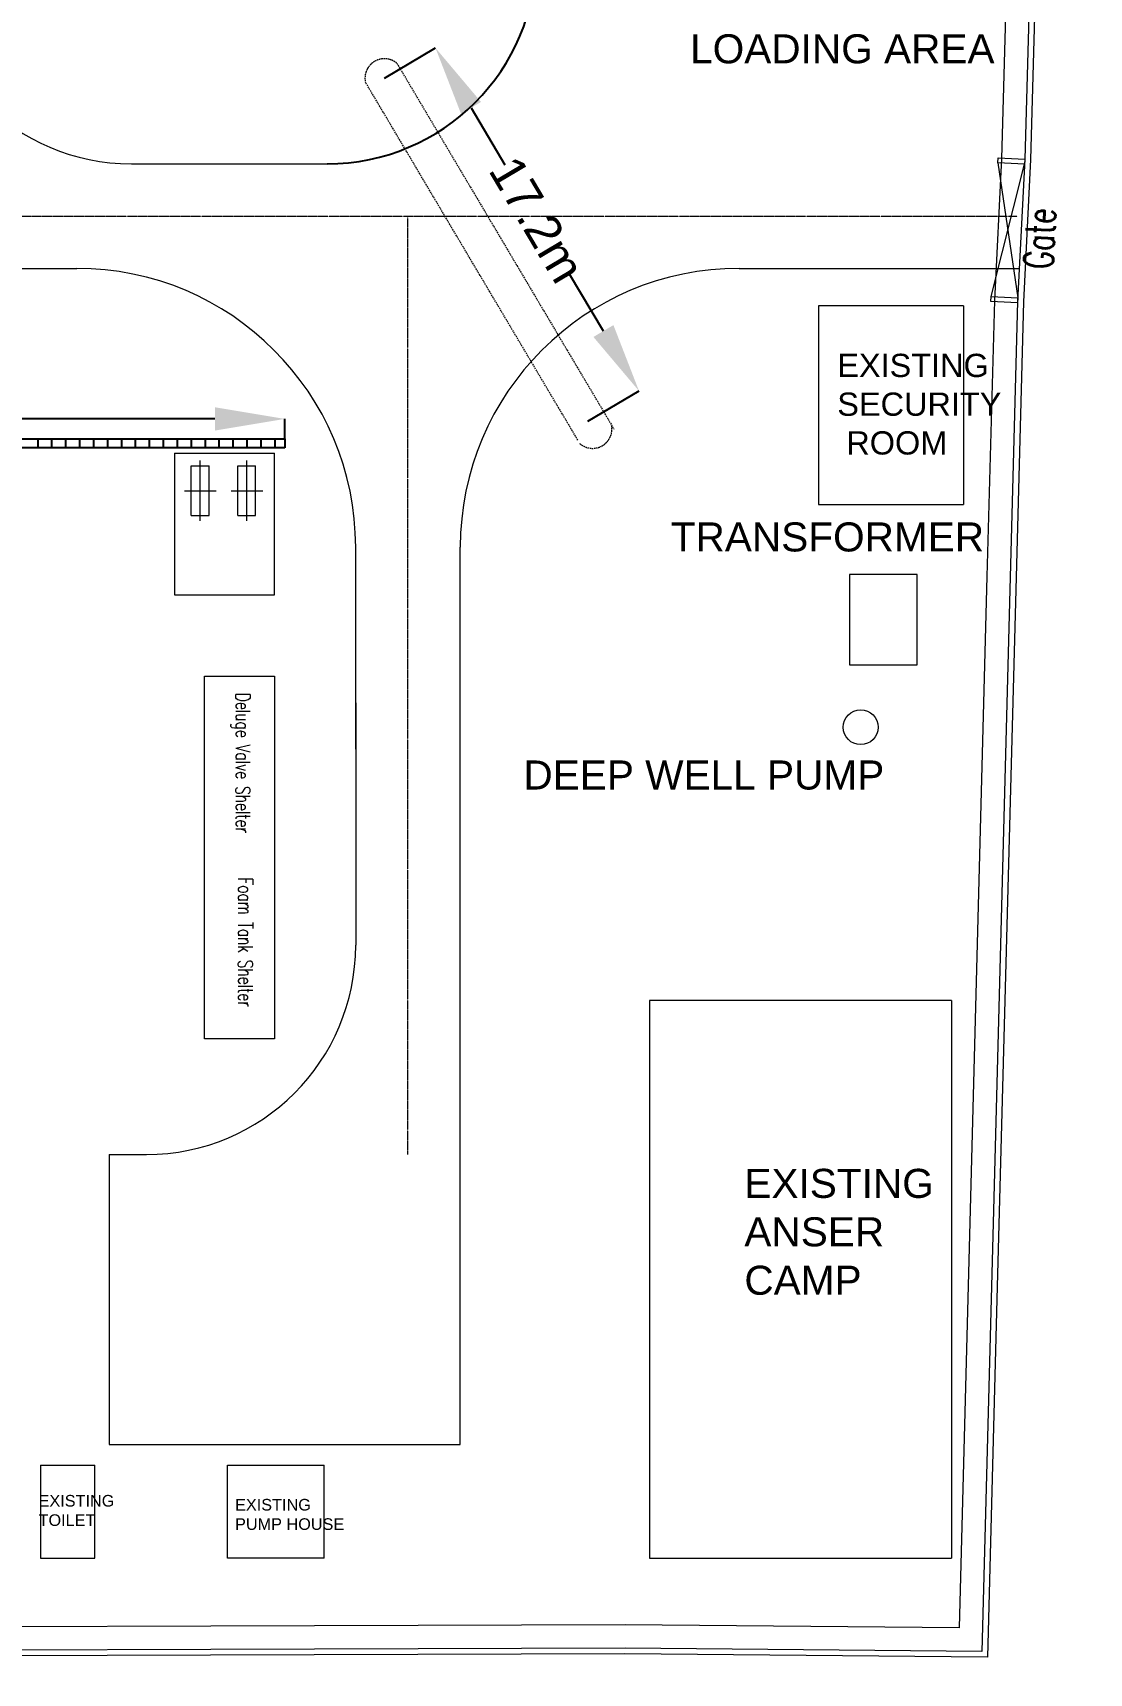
# Model space of a CAD drawing. Header units: inches. Extents: x 19 to 664121, y 34 to 210034.
# Drawn here: x 179783 to 225230, y 43892 to 114477 of the extents above; entities that cross this region are included whole.
import ezdxf

# ---------------------------------------------------------------- set-up
doc = ezdxf.new("R2010")
doc.units = ezdxf.units.IN
doc.header["$MEASUREMENT"] = 0
doc.linetypes.add('CABLETRAYLAYOUT-EMBED 2_DWG$0$HIDDEN2', pattern=[0.1875, 0.125, -0.0625])
doc.linetypes.add('DASHDOT2', pattern=[0.5, 0.25, -0.125, 0, -0.125])
doc.layers.add('CABLE TRAY INSTRUMENTATION', color=7, linetype='Continuous')
for name, color, linetype, lineweight in [('Cable Tray Instruments', 7, 'Continuous', 13), ('FRAME_TEXT', 7, 'Continuous', 18), ('Layout', 6, 'Continuous', 20)]:
    doc.layers.add(name, color=color, linetype=linetype, lineweight=lineweight)
doc.styles.add('CJP_坐标', font='txt_qlt.shx', dxfattribs={"width": 0.7, "height": 1.25, "bigfont": 'hztxt.shx'})
doc.styles.add('HZTXT', font='txt_qlt.shx', dxfattribs={"width": 0.7, "bigfont": 'hztxt.shx'})
doc.styles.get("Standard").update_dxf_attribs({"font": 'arial.ttf'})
doc.dimstyles.get("Standard").update_dxf_attribs({"dimtxt": 0.18, "dimasz": 0.18, "dimexe": 0.18, "dimexo": 0.0625, "dimgap": 0.09, "dimtad": 0, "dimtih": 1, "dimtoh": 1, "dimdec": 4, "dimzin": 0, "dimdsep": 46, "dimtxsty": 'Standard', "dimcen": 0.09, "dimadec": 0, "dimazin": 0, "dimtfac": 1, "dimtdec": 4, "dimtofl": 0, "dimtmove": 0, "dimatfit": 3, "dimfxl": 1, "dimtolj": 1, "dimtzin": 0, "dimarcsym": 0})

# ---------------------------------------------------------------- blocks, each defined once
blk = doc.blocks.new('*D68')
at = {"color": 4, "lineweight": -2, "transparency": 16777216}
for p, q in [((148192, 97007), (148192, 97863)), ((151192, 97863), (166574, 97863)), ((187620, 97863), (172237, 97863)), ((190620, 97007), (190620, 97863))]:
    blk.add_line(p, q, dxfattribs=at)
at = {"color": 4, "transparency": 16777216}
for points in [[(151192, 98363), (151192, 97363), (148192, 97863)], [(187620, 98363), (187620, 97363), (190620, 97863)]]:
    blk.add_solid(points, dxfattribs=at)
at = {"layer": 'Defpoints', "color": 0, "transparency": 16777216}
for p in [(190620, 97863), (148192, 97007), (190620, 97007)]:
    blk.add_point(p, dxfattribs=at)
at = {"transparency": 16777216, "insert": (169406, 97863), "char_height": 1500, "attachment_point": 5}
blk.add_mtext('\\A1;42.4m', dxfattribs=at)
blk = doc.blocks.new('*D73')
at = {"color": 4, "lineweight": -2, "transparency": 16777216}
for p, q in [((194909, 112524), (197106, 113827)), ((198636, 111247), (200091, 108794)), ((204332, 101645), (202878, 104098)), ((203666, 97762), (205863, 99065))]:
    blk.add_line(p, q, dxfattribs=at)
at = {"color": 4, "transparency": 16777216}
for points in [[(199066, 111502), (198206, 110992), (197106, 113827)], [(204762, 101900), (203902, 101390), (205863, 99065)]]:
    blk.add_solid(points, dxfattribs=at)
at = {"layer": 'Defpoints', "color": 0, "transparency": 16777216}
for p in [(194909, 112524), (205863, 99065), (203666, 97762)]:
    blk.add_point(p, dxfattribs=at)
at = {"transparency": 16777216, "insert": (201484, 106446), "char_height": 1500, "attachment_point": 5, "rotation": 300.67754}
blk.add_mtext('\\A1;17.2m', dxfattribs=at)

msp = doc.modelspace()

# ---------------------------------------------------------------- linework, layer by layer
at = {"layer": 'CABLE TRAY INSTRUMENTATION', "color": 6}
for p, q in [((148191.66, 97007.33), (190619.73, 97007.33)), ((179991.66, 97007.33), (179991.66, 96617.33)), ((179991.66, 97007.33), (179991.66, 96617.33)), ((180591.66, 97007.33), (180591.66, 96617.33)), ((181191.66, 97007.33), (181191.66, 96617.33)), ((181791.66, 97007.33), (181791.66, 96617.33)), ((182391.66, 97007.33), (182391.66, 96617.33)), ((182391.66, 97007.33), (182391.66, 96617.33)), ((182991.66, 97007.33), (182991.66, 96617.33)), ((183591.66, 97007.33), (183591.66, 96617.33)), ((184191.66, 97007.33), (184191.66, 96617.33)), ((184791.66, 97007.33), (184791.66, 96617.33)), ((184791.66, 97007.33), (184791.66, 96617.33)), ((185391.66, 97007.33), (185391.66, 96617.33)), ((185991.66, 97007.33), (185991.66, 96617.33)), ((186591.66, 97007.33), (186591.66, 96617.33)), ((187191.66, 97007.33), (187191.66, 96617.33)), ((187191.66, 97007.33), (187191.66, 96617.33)), ((187791.66, 97007.33), (187791.66, 96617.33)), ((188391.66, 97007.33), (188391.66, 96617.33)), ((188991.66, 97007.33), (188991.66, 96617.33)), ((189591.66, 97007.33), (189591.66, 96617.33)), ((189591.66, 97007.33), (189591.66, 96617.33)), ((190191.66, 97007.33), (190191.66, 96617.33)), ((190619.73, 97007.33), (190619.73, 96617.33)), ((190619.73, 96617.33), (148191.66, 96617.33))]:
    msp.add_line(p, q, dxfattribs=at)
at = {"layer": 'Cable Tray Instruments', "color": 92, "linetype": 'CABLETRAYLAYOUT-EMBED 2_DWG$0$HIDDEN2', "ltscale": 500}
for p, q in [((195446, 113165.88), (204784.22, 97424.48)), ((203233.69, 96944.4), (194088.43, 112360.54))]:
    msp.add_line(p, q, dxfattribs=at)
for centre, radius, start, end in [((194909.22, 112523.83), 836.87, 50.1027948, 191.2522941), ((203864.19, 97428.47), 832.34, 229.1969002, 12.1581887)]:
    msp.add_arc(centre, radius, start, end, dxfattribs=at)
at = {"layer": 'FRAME_TEXT', "color": 9, "lineweight": 20}
for points in [[(221015.3, 103125.91), (222448.21, 108821.95)], [(221306.2, 108879.69), (222157.31, 103068.17)]]:
    msp.add_lwpolyline(points, dxfattribs=at)
for points in [[(222448.21, 108821.95), (221306.2, 108879.69), (221316.93, 109091.89), (222458.94, 109034.15)], [(222146.58, 102855.97), (221004.57, 102913.71), (221015.3, 103125.91), (222157.31, 103068.17)]]:
    msp.add_lwpolyline(points, close=True, dxfattribs=at)
at = {"layer": 'Layout', "color": 252}
for p, q in [((184023.57, 108842.19), (192447.96, 108842.19)), ((148573.57, 104342.19), (181673.57, 104342.19)), ((210173.57, 104342.19), (222221.72, 104342.19)), ((219828.27, 102722.36), (213578.27, 102722.36)), ((213578.27, 102722.36), (213578.27, 94182.36)), ((219828.27, 102722.36), (219828.27, 94182.36)), ((185873.57, 96392.18), (185873.57, 90292.18)), ((185873.57, 96392.18), (190173.57, 96392.18)), ((186983.6, 93479.31), (186983.6, 96073.19)), ((188983.6, 93479.31), (188983.6, 96073.19)), ((190173.57, 90292.18), (190173.57, 96392.18)), ((186598.6, 93702.16), (186598.6, 95847.16)), ((186598.6, 95847.16), (187368.6, 95847.16)), ((187368.6, 93702.16), (187368.6, 95847.16)), ((188598.6, 93702.16), (188598.6, 95847.16)), ((188598.6, 95847.16), (189368.6, 95847.16)), ((189368.6, 93702.16), (189368.6, 95847.16)), ((186315.35, 94774.66), (187675.43, 94774.66)), ((188315.35, 94774.66), (189675.43, 94774.66)), ((213578.27, 94182.36), (219828.27, 94182.36)), ((186598.6, 93702.16), (187368.6, 93702.16)), ((188598.6, 93702.16), (189368.6, 93702.16)), ((193673.57, 83648.94), (193673.57, 92342.19)), ((193673.57, 83648.94), (193673.57, 92342.19)), ((198173.57, 53730.61), (198173.57, 92342.19)), ((185873.57, 90292.18), (190173.57, 90292.18)), ((187173.57, 86792.19), (190173.57, 86792.19)), ((187173.57, 71192.19), (187173.57, 86792.19)), ((190173.57, 86792.19), (190173.57, 71192.19)), ((193673.57, 85642.19), (193673.57, 75212.57)), ((193673.57, 85642.19), (193673.57, 75212.57)), ((198173.57, 53730.61), (198173.57, 76642.19)), ((198173.57, 53730.61), (198173.57, 76642.19)), ((219312.48, 72842.36), (206312.48, 72842.36)), ((206312.48, 72842.36), (206312.48, 48842.36)), ((219312.48, 72842.36), (219312.48, 48842.36)), ((190173.57, 71192.19), (187173.57, 71192.19)), ((183067.17, 66212.57), (184673.57, 66212.57)), ((183067.17, 66212.57), (183067.17, 53730.61)), ((183067.17, 53730.61), (198173.57, 53730.61)), ((180112.48, 52842.36), (180112.48, 48842.36)), ((180112.48, 52842.36), (182445.23, 52842.36)), ((182445.23, 48842.36), (182445.23, 52842.36)), ((188162.06, 48842.36), (188162.06, 52842.36)), ((188162.06, 52842.36), (192312.48, 52842.36)), ((192312.48, 48842.36), (192312.48, 52842.36)), ((180112.48, 48842.36), (182445.23, 48842.36)), ((192312.48, 48842.36), (188162.06, 48842.36)), ((206312.48, 48842.36), (219312.48, 48842.36))]:
    msp.add_line(p, q, dxfattribs=at)
at = {"layer": 'Layout', "color": 252, "linetype": 'DASHDOT2', "ltscale": 5}
for p, q in [((148573.57, 106592.19), (222127.47, 106592.19)), ((148573.57, 106592.19), (222127.47, 106592.19)), ((148573.57, 106592.19), (222127.47, 106592.19)), ((195923.57, 66212.57), (195923.57, 106592.19)), ((195923.57, 66212.57), (195923.57, 106592.19))]:
    msp.add_line(p, q, dxfattribs=at)
at = {"layer": 'Layout', "color": 9, "lineweight": 20}
msp.add_lwpolyline([(17654.31, 87516.02), (12136.92, 174089.95), (129957.37, 174076.19), (172948.22, 174248), (205942.86, 174089.95), (207357.89, 184355.97), (225230.42, 179453.22), (223051.73, 121364.52), (222708.76, 109024.37), (222399.47, 102906.8), (222083.52, 91053.09), (221256.16, 59990.48), (220848.78, 44580.03), (205259.24, 44722.53), (116136.26, 44437.92), (85603.62, 44710.5), (51853.05, 45180.98), (9673.57, 43892.19), (18774.78, 67396.75)], close=True, dxfattribs=at)
msp.add_lwpolyline([(17903.87, 87530.92), (12403.36, 173839.92), (129957.86, 173826.19), (172948.12, 173998), (206160.62, 173838.9), (207566.63, 184039.47), (224973.17, 179264.56), (222801.86, 121372.67), (222458.94, 109034.15), (222149.64, 102916.44), (221833.61, 91059.75), (221006.25, 59997.13), (220605.36, 44832.26), (205259.99, 44972.53), (116136.98, 44687.92), (85606.47, 44960.48), (51850.98, 45431.03), (10042.88, 44153.59), (19027.4, 67356.79), (17903.87, 87530.92)], dxfattribs=at)
msp.add_lwpolyline([(18902.1, 87590.52), (13469.12, 172839.79), (129959.8, 172826.19), (172947.73, 172997.99), (207031.66, 172834.72), (208401.58, 182773.49), (223944.16, 178509.89), (221802.38, 121405.31), (221459.64, 109073.3), (221150.31, 102955.02), (220833.97, 91086.4), (220006.61, 60023.76, 0.00004995), (220006.6, 60023.56), (219631.69, 45841.21), (205262.96, 45972.55), (116139.84, 45687.94), (85617.91, 45960.42), (51842.67, 46431.24), (11520.09, 45199.19), (20037.85, 67196.93)], format="xyb", close=True, dxfattribs=at)
at = {"layer": 'Layout', "color": 252}
msp.add_lwpolyline([(214922.1, 87275.05), (217835.03, 87275.05), (217835.03, 91166.33), (214922.1, 91166.33)], close=True, dxfattribs=at)
msp.add_circle((215399.44, 84597.32), 750, dxfattribs=at)
for centre, radius, start, end in [((184023.57, 117842.19), 9000, 180, 270), ((181673.57, 92342.19), 12000, 0, 90), ((181673.57, 92342.19), 12000, 0, 90), ((210173.57, 92342.19), 12000, 90, 180), ((184673.57, 75212.57), 9000, 270, 0)]:
    msp.add_arc(centre, radius, start, end, dxfattribs=at)
at = {"layer": 'Layout', "color": 252, "lineweight": -2}
msp.add_arc((192447.96, 117842.19), 9000, 270, 0, dxfattribs=at)

# ---------------------------------------------------------------- texts
at = {"color": 9, "lineweight": 20, "style": 'HZTXT', "width": 0.7}
msp.add_text('Gate', height=1250, rotation=87.2391209, dxfattribs=at).set_placement((223663.23, 104283.71))
at = {"layer": 'Layout', "color": 252, "style": 'CJP_坐标', "width": 0.7}
for s, p in [('Deluge Valve Shelter', (188513.4, 86074.36)), ('Foam Tank Shelter', (188622.2, 78130.16))]:
    msp.add_text(s, height=625, rotation=270, dxfattribs=at).set_placement(p)
at = {"layer": 'Layout', "color": 252}
msp.add_text('DEEP WELL PUMP', height=1250, dxfattribs=at).set_placement((200889.93, 81916.89))
at = {"layer": 'Layout', "color": 7, "insert": (208060.49, 114413.63), "char_height": 1250, "attachment_point": 1}
msp.add_mtext('LOADING AREA', dxfattribs=at)
at = {"layer": 'Layout', "color": 252, "attachment_point": 1}
for s, insert, char_height in [('EXISTING \\PSECURITY\\P ROOM', (214392.38, 100665.28), 1000), ('EXISTING \\PANSER\\PCAMP', (210395.23, 65593.91), 1250), ('EXISTING \\PTOILET', (180030.91, 51561.89), 500), ('EXISTING \\PPUMP HOUSE', (188484.9, 51391.68), 500)]:
    msp.add_mtext(s, dxfattribs=dict(at, insert=insert, char_height=char_height))
at = {"layer": 'Layout', "color": 252, "insert": (207226.9, 93410.04), "char_height": 1250, "attachment_point": 1, "rotation": 0}
msp.add_mtext('TRANSFORMER', dxfattribs=at)

# ---------------------------------------------------------------- dimensions: what is measured, and where the dimension line sits
at = {"color": 252}
dim = msp.add_aligned_dim(p1=(194909.16, 112523.8), p2=(203666.31, 97761.91), distance=2554.12, dimstyle='Standard', override={"dimtxt": 1500, "dimasz": 3000, "dimtih": 0, "dimdec": 1, "dimlfac": 0.001, "dimpost": 'm', "dimclrd": 4, "dimclre": 4, "dimclrt": 256}, dxfattribs=at)
dim.commit()
dim.dimension.update_dxf_attribs({"geometry": '*D73', "text_midpoint": (201484.42, 106445.98)})
dim = msp.add_linear_dim(base=(190619.73, 97862.78), p1=(148191.66, 97007.33), p2=(190619.73, 97007.33), dimstyle='Standard', override={"dimtxt": 1500, "dimasz": 3000, "dimtih": 0, "dimdec": 1, "dimlfac": 0.001, "dimpost": 'm', "dimclrd": 4, "dimclre": 4, "dimclrt": 256}, dxfattribs=at)
dim.commit()
dim.dimension.update_dxf_attribs({"geometry": '*D68', "text_midpoint": (169405.69, 97862.78)})

doc.saveas('drawing.dxf')
